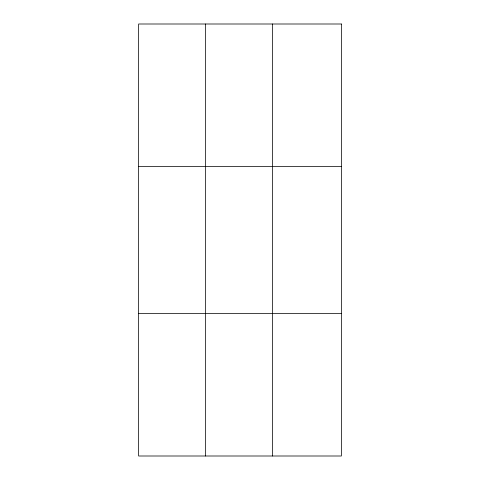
<?xml version="1.0" encoding="UTF-8"?>
<svg xmlns="http://www.w3.org/2000/svg" width="480" height="480" viewBox="0 0 480 480"><rect width="100%" height="100%" fill="white"/><g stroke="black" fill="none" stroke-linecap="round" stroke-linejoin="round"><path stroke-width="0.72" d="M272.436 456L272.436 24M138.636 166.56L341.364 166.56M138.636 313.44L341.364 313.44M205.536 24L205.536 456M341.364 24L341.364 456L138.636 456L138.636 24L341.364 24"/></g></svg>
